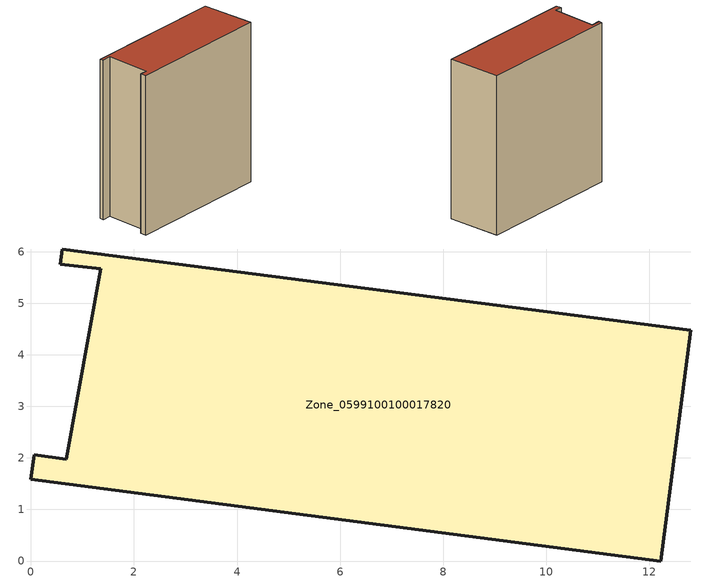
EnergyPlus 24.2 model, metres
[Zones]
Zone_0599100100017820
 floor ground (C_G): 0.68,1.98 1.36,5.67 0.57,5.76 0.61,6.05 12.8,4.48 12.22,0 0,1.58 0.07,2.06 z0
 wall outside (C_F): 12.22,0 12.8,4.48 0.61,6.05 0.57,5.76 1.36,5.67 0.68,1.98 0.07,2.06 0,1.58 12.22,0 z0:13.28
 roof outside (C_R): 1.36,5.67 0.68,1.98 0.07,2.06 0,1.58 12.22,0 12.8,4.48 0.61,6.05 0.57,5.76 z13.28
[BUILDING]
Pand.0599100100017820: North Axis=0; Terrain=City; Loads Convergence Tolerance Value=0.04; Temperature Convergence Tolerance Value=0.4; Solar Distribution=FullExterior; Maximum Number of Warmup Days=25; Minimum Number of Warmup Days=1
[Site:Location]
Rotterdam.The.Hague.AP_ZH_NLD Design_Conditions: Latitude=51.96; Longitude=4.45; Time Zone=1; Elevation=-4.5
[SITE:GROUNDTEMPERATURE:BUILDINGSURFACE]
18, 18, 18, 18, 18, 18, 18, 18, 18, 18, 18, 18
[MATERIAL] Thermal Absorptance=0.9; Solar Absorptance=0.7; Visible Absorptance=0.7
Name | Roughness | Thickness | Conductivity | Density | Specific Heat
G.TC.1946 | MediumSmooth | 0.15 | 1 | 540 | 1210
F.TC.1946 | Rough | 0.3 | 0.857143 | 1920 | 840
R.TC.1946 | MediumRough | 0.2 | 0.909091 | 1500 | 1000
[CONSTRUCTION]
C_G: G.TC.1946
C_F: F.TC.1946
C_R: R.TC.1946
[ZONE]
Zone_0599100100017820: Type=1; Multiplier=1; Ceiling Height=Autocalculate; Volume=Autocalculate; Floor Area=autocalculate; Part of Total Floor Area=Yes
[ZONEINFILTRATION:DESIGNFLOWRATE]
Infil_Zone_0599100100017820: Zone or ZoneList or Space or SpaceList=Zone_0599100100017820; Schedule=AlwaysOn; Design Flow Rate Calculation Method=Flow/Area; Flow Rate per Floor Area=0.003; Constant Term Coefficient=1; Temperature Term Coefficient=0; Velocity Term Coefficient=0; Velocity Squared Term Coefficient=0
[HVACTEMPLATE:ZONE:IDEALLOADSAIRSYSTEM]
Zone_0599100100017820: Maximum Heating Supply Air Temperature=50; Minimum Cooling Supply Air Temperature=13; Maximum Heating Supply Air Humidity Ratio=0.0156; Minimum Cooling Supply Air Humidity Ratio=0.0077; Heating Limit=NoLimit; Cooling Limit=NoLimit; Dehumidification Control Type=ConstantSensibleHeatRatio; Cooling Sensible Heat Ratio=0.7; Dehumidification Setpoint=60; Humidification Control Type=None; Humidification Setpoint=30; Outdoor Air Method=None; Outdoor Air Flow Rate per Person=0.00944; Outdoor Air Flow Rate per Zone Floor Area=0; Outdoor Air Flow Rate per Zone=0; Demand Controlled Ventilation Type=None; Outdoor Air Economizer Type=NoEconomizer; Heat Recovery Type=None; Sensible Heat Recovery Effectiveness=0.7; Latent Heat Recovery Effectiveness=0.65
[ZONECONTROL:THERMOSTAT]
ThermostatControl_Zone_0599100100017820: Zone or ZoneList=Zone_0599100100017820; Control Type Schedule=DualSetpointControlType; Control 1=Thermostat_Zone_0599100100017820; Temperature Difference Between Cutout And Setpoint=0
[THERMOSTATSETPOINT:DUALSETPOINT]
Thermostat_Zone_0599100100017820: Heating Setpoint Temperature Schedule=HeatingSetpoint_Zone_0599100100017820; Cooling Setpoint Temperature Schedule=CoolingSetpoint_Zone_0599100100017820
[SCHEDULE:COMPACT]
HeatingSetpoint_Zone_0599100100017820: Through: 12/31, For: AllDays, Until: 24:00, 21
CoolingSetpoint_Zone_0599100100017820: Through: 12/31, For: AllDays, Until: 24:00, 24
DualSetpointControlType: Through: 12/31, For: AllDays, Until: 24:00, 4
AlwaysOn: Through: 12/31, For: AllDays, Until: 24:00, 1
